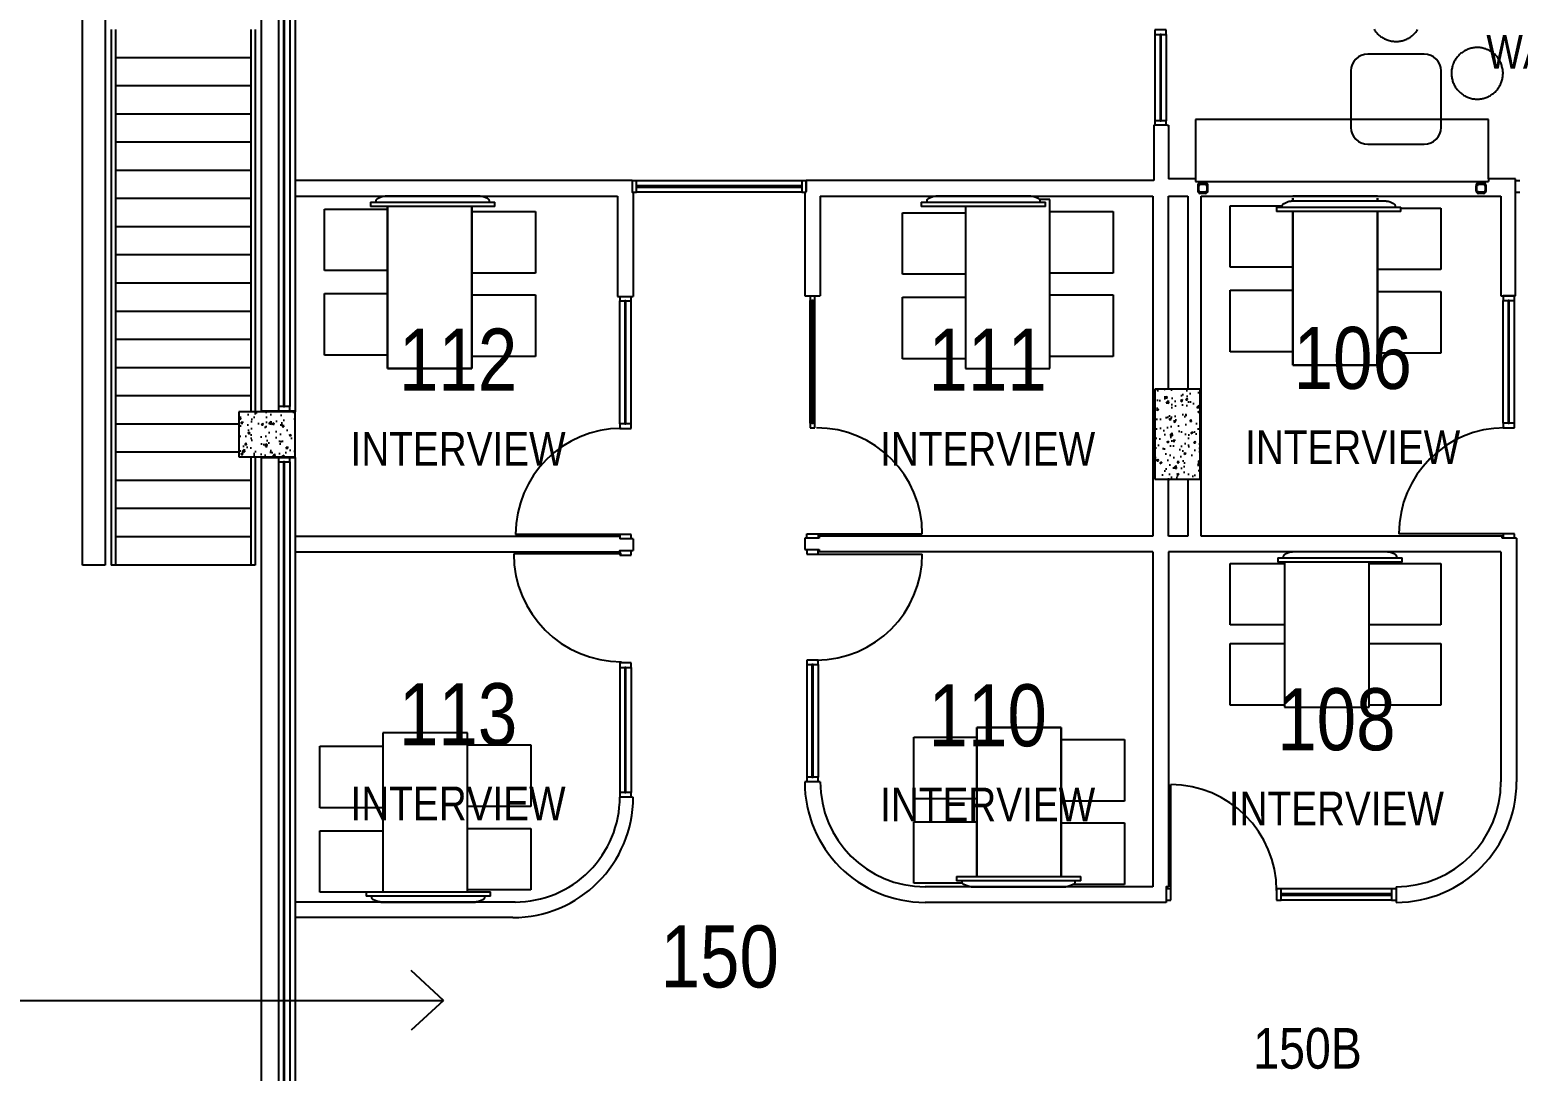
# Model space of a CAD drawing. Extents: x 76832 to 156531, y -2955 to 55954.
# Drawn here: x 98279 to 111490, y 14653 to 23890 of the extents above; entities that cross this region are included whole.
import ezdxf

# ---------------------------------------------------------------- set-up
doc = ezdxf.new("R2010")
doc.units = 0
doc.header["$MEASUREMENT"] = 0
for name, color, linetype in [('A-Column__Concrete', 7, 'CONTINUOUS'), ('A-DOOR', 160, 'CONTINUOUS'), ('A-Furniture', 252, 'CONTINUOUS'), ('A-Hatch__Concrete', 252, 'CONTINUOUS'), ('A-Joinery__Built-In', 2, 'CONTINUOUS'), ('A-STAIRS', 4, 'CONTINUOUS'), ('A-Text__Primary Room', 6, 'CONTINUOUS'), ('A-Text__Secondary Room', 2, 'CONTINUOUS'), ('A-Wall__Brick', 6, 'CONTINUOUS'), ('A-Window', 4, 'CONTINUOUS')]:
    doc.layers.add(name, color=color, linetype=linetype)
doc.styles.add('Arial Narrow', font='ARIALN.TTF', dxfattribs={"height": 750})
pattern_1 = [(50, (139339.66, 65471.27), (182.18467, -15.9391), [19.05, -209.55]), (355, (139339.66, 65471.27), (-35.2434, 191.05685), [15.24, -167.6406]), (100.45144, (139354.85, 65469.94), (146.94125, 175.11775), [16.19, -178.09024]), (46.1842, (139339.66, 65522.07), (271.079, -42.0423), [28.575, -314.325]), (96.63556, (139362.25, 65518.57), (237.4041, 247.4261), [24.285, -267.1356]), (351.18415, (139339.66, 65522.07), (237.4041, 247.4261), [22.86, -251.4597]), (21, (139365.06, 65509.37), (151.6144, -102.2652), [19.05, -209.55]), (326, (139365.06, 65509.37), (61.802, 184.18797), [15.24, -167.64]), (71.45144, (139377.7, 65500.85), (213.4164, 81.92277), [16.19, -178.08994]), (37.5, (139339.665, 65471.27), (3.0886, 84.55504), [0, -165.608, 0, -170.18, 0, -168.275]), (7.5, (139339.665, 65471.27), (66.81966, 100.18057), [0, -97.028, 0, -161.798, 0, -64.135]), (327.5, (139283.02, 65471.27), (135.590595, -5.728744), [0, -63.5, 0, -198.12, 0, -262.89]), (317.5, (139257.62, 65471.27), (148.12918, 25.4265), [0, -82.55, 0, -131.572, 0, -186.69])]

msp = doc.modelspace()

# ---------------------------------------------------------------- hatches: boundary and pattern name
at = {"layer": 'A-Hatch__Concrete'}
h = msp.add_hatch(dxfattribs=at)
h.set_pattern_fill('AR-CONC', color=256, style=0)
h.set_pattern_definition(pattern_1)
h.paths.add_polyline_path([(108666, 20604), (108666, 20703), (108266, 20703), (108266, 19903), (108666, 19903)])
h = msp.add_hatch(dxfattribs=at)
h.set_pattern_fill('AR-CONC', color=256, style=0)
h.set_pattern_definition(pattern_1)
h.paths.add_polyline_path([(100636, 20503), (100136, 20503), (100136, 20103), (100636, 20103)])

# ---------------------------------------------------------------- linework, layer by layer
at = {"layer": 'A-Column__Concrete'}
for p, q in [((108645, 22507), (108645, 22462)), ((108654, 22462), (108654, 22507)), ((108713, 22530), (108668, 22530)), ((108668, 22521), (108713, 22521)), ((108726, 22507), (108726, 22462)), ((108735, 22462), (108735, 22507)), ((111115, 22507), (111115, 22462)), ((111124, 22462), (111124, 22507)), ((111183, 22530), (111138, 22530)), ((111138, 22521), (111183, 22521)), ((111196, 22507), (111196, 22462)), ((111205, 22462), (111205, 22507)), ((108713, 22449), (108668, 22449)), ((108668, 22440), (108713, 22440)), ((111183, 22449), (111138, 22449)), ((111138, 22440), (111183, 22440)), ((108666, 20703), (108266, 20703)), ((108266, 20703), (108266, 19903)), ((108666, 19903), (108666, 20703)), ((100136, 20503), (100136, 20103)), ((100636, 20503), (100136, 20503)), ((100636, 20103), (100636, 20503)), ((100136, 20103), (100636, 20103)), ((108266, 19903), (108666, 19903))]:
    msp.add_line(p, q, dxfattribs=at)
for centre, radius, start, end in [((108668, 22507), 22.5, 90, 180), ((108668, 22462), 22.5, 180, 270), ((108668, 22507), 13.5, 90, 180), ((108668, 22462), 13.5, 180, 270), ((108713, 22507), 22.5, 0, 90), ((108713, 22507), 13.5, 0, 90), ((108713, 22462), 22.5, 270, 0), ((108713, 22462), 13.5, 270, 0), ((111138, 22507), 22.5, 90, 180), ((111138, 22462), 22.5, 180, 270), ((111138, 22507), 13.5, 90, 180), ((111138, 22462), 13.5, 180, 270), ((111183, 22507), 22.5, 0, 90), ((111183, 22507), 13.5, 0, 90), ((111183, 22462), 22.5, 270, 0), ((111183, 22462), 13.5, 270, 0)]:
    msp.add_arc(centre, radius, start, end, dxfattribs=at)
at = {"layer": 'A-DOOR'}
for p, q in [((103531, 19415), (102591, 19415)), ((105261, 19420), (106201, 19420)), ((111371, 19420), (110431, 19420)), ((103531, 19241), (102575, 19241)), ((105261, 19240), (106201, 19240)), ((108406, 16255), (108406, 17195))]:
    msp.add_line(p, q, dxfattribs=at)
at = {"layer": 'A-DOOR', "color": 252}
for centre, radius, start, end in [((103531, 19415), 940, 90, 180), ((105261, 19420), 940, 0, 90), ((111371, 19420), 940, 90, 180), ((103531, 19241), 956, 180, 270), ((105261, 19240), 940, 270, 0), ((108406, 16255), 940, 0, 90)]:
    msp.add_arc(centre, radius, start, end, dxfattribs=at)
at = {"layer": 'A-Furniture'}
for p, q in [((110655, 23675), (110155, 23675)), ((110005, 23525), (110005, 23025)), ((110805, 23025), (110805, 23525)), ((110155, 22875), (110655, 22875)), ((101304, 22362), (102407, 22362)), ((101304, 22362), (101304, 22324)), ((101354, 22362), (101354, 22372)), ((101370, 22396), (101399, 22408)), ((102276, 22416), (101434, 22416)), ((102311, 22408), (102341, 22396)), ((102356, 22372), (102356, 22362)), ((102407, 22324), (102407, 22362)), ((106192, 22362), (107295, 22362)), ((106192, 22362), (106192, 22324)), ((106243, 22362), (106243, 22372)), ((106258, 22396), (106287, 22408)), ((107164, 22416), (106322, 22416)), ((107200, 22408), (107229, 22396)), ((107333, 22386), (107239, 22386)), ((107333, 22386), (107239, 22386)), ((107244, 22372), (107244, 22362)), ((107295, 22324), (107295, 22362)), ((107333, 20886), (107333, 22386)), ((107333, 20886), (107333, 22386)), ((108932, 22330), (108935, 22330)), ((108932, 21784), (108932, 22330)), ((108935, 22330), (108984, 22330)), ((108984, 22330), (109083, 22330)), ((109083, 22330), (109136, 22330)), ((109136, 22330), (109397, 22330)), ((109396, 22317), (109396, 22327)), ((109412, 22351), (109441, 22363)), ((110318, 22371), (109476, 22371)), ((109491, 22416), (110241, 22416)), ((109491, 22407), (109491, 22416)), ((110241, 22416), (109491, 22416)), ((109491, 22416), (109491, 22407)), ((109491, 22371), (109491, 22397)), ((109491, 22397), (109491, 22371)), ((110241, 22416), (110241, 22407)), ((110241, 22407), (110241, 22416)), ((110241, 22397), (110241, 22371)), ((110241, 22371), (110241, 22397)), ((110353, 22363), (110383, 22351)), ((110398, 22327), (110398, 22317)), ((100895, 22300), (100898, 22300)), ((100895, 21754), (100895, 22300)), ((100898, 22300), (100948, 22300)), ((100948, 22300), (101047, 22300)), ((101047, 22300), (101100, 22300)), ((101100, 22300), (101452, 22300)), ((102407, 22324), (101304, 22324)), ((101452, 22300), (101454, 22300)), ((101454, 20886), (101454, 22324)), ((101454, 22324), (101454, 20886)), ((102204, 22324), (102204, 20886)), ((102204, 20886), (102204, 22324)), ((102204, 22279), (102210, 22279)), ((102210, 22279), (102562, 22279)), ((102562, 22279), (102616, 22279)), ((102616, 22279), (102714, 22279)), ((102714, 22279), (102764, 22279)), ((102764, 22279), (102767, 22279)), ((102767, 22279), (102767, 21733)), ((106024, 22268), (106027, 22268)), ((106024, 21722), (106024, 22268)), ((106027, 22268), (106076, 22268)), ((106076, 22268), (106175, 22268)), ((106175, 22268), (106228, 22268)), ((107295, 22324), (106192, 22324)), ((106228, 22268), (106580, 22268)), ((106580, 22268), (106583, 22268)), ((106583, 22324), (106583, 20886)), ((106583, 22324), (106583, 20886)), ((107333, 22279), (107338, 22279)), ((107338, 22279), (107690, 22279)), ((107690, 22279), (107744, 22279)), ((107744, 22279), (107842, 22279)), ((107842, 22279), (107892, 22279)), ((107892, 22279), (107895, 22279)), ((107895, 22279), (107895, 21733)), ((109346, 22317), (110449, 22317)), ((109346, 22317), (109346, 22279)), ((110449, 22279), (109346, 22279)), ((109491, 20916), (109491, 22279)), ((109491, 22279), (109491, 20916)), ((110241, 22279), (110241, 20916)), ((110241, 20916), (110241, 22279)), ((110449, 22279), (110449, 22317)), ((110449, 22309), (110598, 22309)), ((110598, 22309), (110652, 22309)), ((110652, 22309), (110750, 22309)), ((110750, 22309), (110800, 22309)), ((110800, 22309), (110803, 22309)), ((110803, 22309), (110803, 21763)), ((100898, 21754), (100895, 21754)), ((100948, 21754), (100898, 21754)), ((101047, 21754), (100948, 21754)), ((101100, 21754), (101047, 21754)), ((101452, 21754), (101100, 21754)), ((101454, 21754), (101452, 21754)), ((102210, 21733), (102204, 21733)), ((102562, 21733), (102210, 21733)), ((102616, 21733), (102562, 21733)), ((102714, 21733), (102616, 21733)), ((102764, 21733), (102714, 21733)), ((102767, 21733), (102764, 21733)), ((106027, 21722), (106024, 21722)), ((106076, 21722), (106027, 21722)), ((106175, 21722), (106076, 21722)), ((106228, 21722), (106175, 21722)), ((106580, 21722), (106228, 21722)), ((106583, 21722), (106580, 21722)), ((107338, 21733), (107333, 21733)), ((107690, 21733), (107338, 21733)), ((107744, 21733), (107690, 21733)), ((107842, 21733), (107744, 21733)), ((107892, 21733), (107842, 21733)), ((107895, 21733), (107892, 21733)), ((108935, 21784), (108932, 21784)), ((108984, 21784), (108935, 21784)), ((109083, 21784), (108984, 21784)), ((109136, 21784), (109083, 21784)), ((109489, 21784), (109136, 21784)), ((109491, 21784), (109489, 21784)), ((110246, 21763), (110241, 21763)), ((110598, 21763), (110246, 21763)), ((110652, 21763), (110598, 21763)), ((110750, 21763), (110652, 21763)), ((110800, 21763), (110750, 21763)), ((110803, 21763), (110800, 21763)), ((100895, 21550), (100898, 21550)), ((100895, 21004), (100895, 21550)), ((100898, 21550), (100948, 21550)), ((100948, 21550), (101047, 21550)), ((101047, 21550), (101100, 21550)), ((101100, 21550), (101452, 21550)), ((101452, 21550), (101454, 21550)), ((102204, 21539), (102210, 21539)), ((102210, 21539), (102562, 21539)), ((102562, 21539), (102616, 21539)), ((102616, 21539), (102714, 21539)), ((102714, 21539), (102764, 21539)), ((102764, 21539), (102767, 21539)), ((102767, 21539), (102767, 20993)), ((107333, 21539), (107338, 21539)), ((107338, 21539), (107690, 21539)), ((107690, 21539), (107744, 21539)), ((107744, 21539), (107842, 21539)), ((107842, 21539), (107892, 21539)), ((107892, 21539), (107895, 21539)), ((107895, 21539), (107895, 20993)), ((108932, 21580), (108935, 21580)), ((108932, 21034), (108932, 21580)), ((108935, 21580), (108984, 21580)), ((108984, 21580), (109083, 21580)), ((109083, 21580), (109136, 21580)), ((109136, 21580), (109489, 21580)), ((109489, 21580), (109491, 21580)), ((110241, 21569), (110246, 21569)), ((110246, 21569), (110598, 21569)), ((110598, 21569), (110652, 21569)), ((110652, 21569), (110750, 21569)), ((110750, 21569), (110800, 21569)), ((110800, 21569), (110803, 21569)), ((110803, 21569), (110803, 21023)), ((106024, 21518), (106027, 21518)), ((106024, 20972), (106024, 21518)), ((106027, 21518), (106076, 21518)), ((106076, 21518), (106175, 21518)), ((106175, 21518), (106228, 21518)), ((106228, 21518), (106580, 21518)), ((106580, 21518), (106583, 21518)), ((108935, 21034), (108932, 21034)), ((108984, 21034), (108935, 21034)), ((109083, 21034), (108984, 21034)), ((109136, 21034), (109083, 21034)), ((109489, 21034), (109136, 21034)), ((109491, 21034), (109489, 21034)), ((110246, 21023), (110241, 21023)), ((110598, 21023), (110246, 21023)), ((110652, 21023), (110598, 21023)), ((110750, 21023), (110652, 21023)), ((110800, 21023), (110750, 21023)), ((110803, 21023), (110800, 21023)), ((100898, 21004), (100895, 21004)), ((100948, 21004), (100898, 21004)), ((101047, 21004), (100948, 21004)), ((101100, 21004), (101047, 21004)), ((101452, 21004), (101100, 21004)), ((101454, 21004), (101452, 21004)), ((102204, 20886), (101454, 20886)), ((101454, 20886), (102204, 20886)), ((102210, 20993), (102204, 20993)), ((102562, 20993), (102210, 20993)), ((102616, 20993), (102562, 20993)), ((102714, 20993), (102616, 20993)), ((102764, 20993), (102714, 20993)), ((102767, 20993), (102764, 20993)), ((106027, 20972), (106024, 20972)), ((106076, 20972), (106027, 20972)), ((106175, 20972), (106076, 20972)), ((106228, 20972), (106175, 20972)), ((106580, 20972), (106228, 20972)), ((106583, 20972), (106580, 20972)), ((106583, 20886), (107333, 20886)), ((106583, 20886), (107333, 20886)), ((107338, 20993), (107333, 20993)), ((107690, 20993), (107338, 20993)), ((107744, 20993), (107690, 20993)), ((107842, 20993), (107744, 20993)), ((107892, 20993), (107842, 20993)), ((107895, 20993), (107892, 20993)), ((110241, 20916), (109491, 20916)), ((109491, 20916), (110241, 20916)), ((108932, 19157), (108935, 19157)), ((108932, 18611), (108932, 19157)), ((108935, 19157), (108984, 19157)), ((108984, 19157), (109083, 19157)), ((109083, 19157), (109136, 19157)), ((109136, 19157), (109417, 19157)), ((109357, 19207), (110460, 19207)), ((109357, 19207), (109357, 19169)), ((110460, 19169), (109357, 19169)), ((109407, 19207), (109407, 19217)), ((109417, 19169), (109417, 17882)), ((109417, 19169), (109417, 17882)), ((109423, 19241), (109452, 19253)), ((110329, 19261), (109487, 19261)), ((110167, 17882), (110167, 19169)), ((110167, 17882), (110167, 19169)), ((110170, 19157), (110246, 19157)), ((110246, 19157), (110598, 19157)), ((110364, 19253), (110394, 19241)), ((110409, 19217), (110409, 19207)), ((110460, 19169), (110460, 19207)), ((110598, 19157), (110652, 19157)), ((110652, 19157), (110750, 19157)), ((110750, 19157), (110800, 19157)), ((110800, 19157), (110803, 19157)), ((110803, 19157), (110803, 18611)), ((108935, 18611), (108932, 18611)), ((108984, 18611), (108935, 18611)), ((109083, 18611), (108984, 18611)), ((109136, 18611), (109083, 18611)), ((109417, 18611), (109136, 18611)), ((110598, 18611), (110167, 18611)), ((110652, 18611), (110598, 18611)), ((110750, 18611), (110652, 18611)), ((110800, 18611), (110750, 18611)), ((110803, 18611), (110800, 18611)), ((108932, 18447), (108935, 18447)), ((108932, 17901), (108932, 18447)), ((108935, 18447), (108984, 18447)), ((108984, 18447), (109083, 18447)), ((109083, 18447), (109136, 18447)), ((109136, 18447), (109417, 18447)), ((110167, 18447), (110598, 18447)), ((110598, 18447), (110652, 18447)), ((110652, 18447), (110750, 18447)), ((110750, 18447), (110800, 18447)), ((110800, 18447), (110803, 18447)), ((110803, 18447), (110803, 17901)), ((109417, 17901), (108932, 17901)), ((109417, 17882), (110167, 17882)), ((109417, 17882), (110167, 17882)), ((110598, 17901), (110167, 17901)), ((110652, 17901), (110598, 17901)), ((110750, 17901), (110652, 17901)), ((110800, 17901), (110750, 17901)), ((110803, 17901), (110800, 17901)), ((101414, 17654), (101414, 16245)), ((102164, 17654), (101414, 17654)), ((102164, 17654), (101414, 17654)), ((101414, 17654), (101414, 16245)), ((102164, 16245), (102164, 17654)), ((102164, 16245), (102164, 17654)), ((106125, 17616), (106128, 17616)), ((106125, 17070), (106125, 17616)), ((106128, 17616), (106178, 17616)), ((106178, 17616), (106276, 17616)), ((106276, 17616), (106330, 17616)), ((106330, 17616), (106682, 17616)), ((106682, 17616), (106684, 17616)), ((106684, 17702), (107434, 17702)), ((106684, 16380), (106684, 17702)), ((107434, 17702), (106684, 17702)), ((106684, 17702), (106684, 16380)), ((107434, 17702), (107434, 16380)), ((107434, 16380), (107434, 17702)), ((107434, 17595), (107440, 17595)), ((107440, 17595), (107792, 17595)), ((107792, 17595), (107845, 17595)), ((107845, 17595), (107944, 17595)), ((107944, 17595), (107994, 17595)), ((107994, 17595), (107997, 17595)), ((107997, 17595), (107997, 17049)), ((100855, 17536), (100858, 17536)), ((100855, 16990), (100855, 17536)), ((100858, 17536), (100908, 17536)), ((100908, 17536), (101007, 17536)), ((101007, 17536), (101060, 17536)), ((101060, 17536), (101412, 17536)), ((101412, 17536), (101414, 17536)), ((102164, 17547), (102170, 17547)), ((102170, 17547), (102522, 17547)), ((102522, 17547), (102576, 17547)), ((102576, 17547), (102674, 17547)), ((102674, 17547), (102724, 17547)), ((102724, 17547), (102727, 17547)), ((102727, 17547), (102727, 17001)), ((106128, 17070), (106125, 17070)), ((106178, 17070), (106128, 17070)), ((106276, 17070), (106178, 17070)), ((106330, 17070), (106276, 17070)), ((106682, 17070), (106330, 17070)), ((106684, 17070), (106682, 17070)), ((107440, 17049), (107434, 17049)), ((107792, 17049), (107440, 17049)), ((107845, 17049), (107792, 17049)), ((107944, 17049), (107845, 17049)), ((107994, 17049), (107944, 17049)), ((107997, 17049), (107994, 17049)), ((100858, 16990), (100855, 16990)), ((100908, 16990), (100858, 16990)), ((101007, 16990), (100908, 16990)), ((101060, 16990), (101007, 16990)), ((101412, 16990), (101060, 16990)), ((101414, 16990), (101412, 16990)), ((102170, 17001), (102164, 17001)), ((102522, 17001), (102170, 17001)), ((102576, 17001), (102522, 17001)), ((102674, 17001), (102576, 17001)), ((102724, 17001), (102674, 17001)), ((102727, 17001), (102724, 17001)), ((100855, 16786), (100858, 16786)), ((100855, 16240), (100855, 16786)), ((100858, 16786), (100908, 16786)), ((100908, 16786), (101007, 16786)), ((101007, 16786), (101060, 16786)), ((101060, 16786), (101412, 16786)), ((101412, 16786), (101414, 16786)), ((102164, 16807), (102170, 16807)), ((102170, 16807), (102522, 16807)), ((102522, 16807), (102576, 16807)), ((102576, 16807), (102674, 16807)), ((102674, 16807), (102724, 16807)), ((102724, 16807), (102727, 16807)), ((102727, 16807), (102727, 16261)), ((106125, 16866), (106128, 16866)), ((106125, 16320), (106125, 16866)), ((106128, 16866), (106178, 16866)), ((106178, 16866), (106276, 16866)), ((106276, 16866), (106330, 16866)), ((106330, 16866), (106682, 16866)), ((106682, 16866), (106684, 16866)), ((107434, 16855), (107440, 16855)), ((107440, 16855), (107792, 16855)), ((107792, 16855), (107845, 16855)), ((107845, 16855), (107944, 16855)), ((107944, 16855), (107994, 16855)), ((107994, 16855), (107997, 16855)), ((107997, 16855), (107997, 16309)), ((102170, 16261), (102164, 16261)), ((102522, 16261), (102170, 16261)), ((102576, 16261), (102522, 16261)), ((102674, 16261), (102576, 16261)), ((102724, 16261), (102674, 16261)), ((102727, 16261), (102724, 16261)), ((106128, 16320), (106125, 16320)), ((106178, 16320), (106128, 16320)), ((106276, 16320), (106178, 16320)), ((106330, 16320), (106276, 16320)), ((106557, 16320), (106330, 16320)), ((106504, 16380), (107607, 16380)), ((106504, 16380), (106504, 16342)), ((107607, 16342), (106504, 16342)), ((106554, 16332), (106554, 16342)), ((106599, 16296), (106570, 16309)), ((106634, 16289), (107476, 16289)), ((107541, 16309), (107511, 16296)), ((107792, 16309), (107542, 16309)), ((107556, 16342), (107556, 16332)), ((107607, 16342), (107607, 16380)), ((107845, 16309), (107792, 16309)), ((107944, 16309), (107845, 16309)), ((107994, 16309), (107944, 16309)), ((107997, 16309), (107994, 16309)), ((100858, 16240), (100855, 16240)), ((100908, 16240), (100858, 16240)), ((101007, 16240), (100908, 16240)), ((101060, 16240), (101007, 16240)), ((101264, 16240), (101060, 16240)), ((101264, 16245), (102367, 16245)), ((101264, 16245), (101264, 16207)), ((102367, 16207), (101264, 16207)), ((101314, 16197), (101314, 16207)), ((101359, 16161), (101330, 16174)), ((101394, 16154), (102236, 16154)), ((102301, 16174), (102271, 16161)), ((102316, 16207), (102316, 16197)), ((102367, 16207), (102367, 16245))]:
    msp.add_line(p, q, dxfattribs=at)
at = {"layer": 'A-Furniture', "flags": 128}
for points in [[(110210, 23896), (110215, 23888), (110220, 23881), (110226, 23873), (110231, 23866), (110237, 23859), (110244, 23853), (110250, 23847), (110257, 23841), (110264, 23835), (110272, 23829), (110279, 23824), (110287, 23819), (110295, 23815), (110303, 23810), (110311, 23807), (110320, 23803), (110328, 23800), (110337, 23797), (110346, 23794), (110355, 23792), (110364, 23790), (110373, 23789), (110382, 23788), (110391, 23787), (110400, 23787), (110405, 23787)], [(110405, 23787), (110414, 23787), (110423, 23787), (110432, 23788), (110441, 23789), (110450, 23791), (110459, 23793), (110468, 23795), (110477, 23798), (110485, 23801), (110494, 23805), (110502, 23808), (110510, 23812), (110518, 23817), (110526, 23821), (110534, 23826), (110541, 23832), (110549, 23837), (110556, 23843), (110562, 23849), (110569, 23856), (110575, 23863), (110581, 23869), (110587, 23877), (110592, 23884), (110597, 23892)], [(111126, 23733), (111117, 23733), (111108, 23732), (111099, 23731), (111090, 23730), (111081, 23728), (111072, 23726), (111063, 23724), (111054, 23721), (111046, 23718), (111037, 23715), (111029, 23711), (111021, 23707), (111013, 23703), (111005, 23698), (110997, 23693), (110990, 23687), (110982, 23682), (110975, 23676), (110969, 23670), (110962, 23663), (110956, 23657), (110950, 23650), (110944, 23643), (110939, 23635), (110934, 23628), (110929, 23620), (110924, 23612), (110920, 23604), (110917, 23595), (110913, 23587), (110910, 23578), (110907, 23570), (110905, 23561), (110903, 23552), (110901, 23543), (110899, 23534), (110898, 23525), (110898, 23516), (110898, 23507), (110898, 23497), (110898, 23488), (110899, 23479), (110900, 23470), (110902, 23461), (110903, 23452), (110906, 23443), (110908, 23435), (110911, 23426), (110915, 23417), (110918, 23409), (110922, 23401), (110927, 23393), (110931, 23385), (110936, 23377), (110941, 23370), (110947, 23362), (110953, 23355), (110959, 23348), (110965, 23342), (110972, 23336), (110979, 23330), (110986, 23324), (110993, 23318), (111001, 23313), (111008, 23308), (111016, 23304), (111024, 23299), (111033, 23296), (111041, 23292), (111050, 23289), (111058, 23286), (111067, 23283), (111076, 23281), (111085, 23279), (111094, 23278), (111103, 23277), (111112, 23276), (111121, 23276), (111126, 23276)], [(111126, 23276), (111135, 23276), (111144, 23276), (111153, 23277), (111163, 23278), (111172, 23280), (111180, 23282), (111189, 23284), (111198, 23287), (111207, 23290), (111215, 23294), (111223, 23297), (111232, 23301), (111240, 23306), (111248, 23310), (111255, 23315), (111263, 23321), (111270, 23326), (111277, 23332), (111284, 23338), (111290, 23345), (111296, 23352), (111302, 23358), (111308, 23366), (111313, 23373), (111318, 23381), (111323, 23388), (111328, 23396), (111332, 23405), (111336, 23413), (111339, 23421), (111342, 23430), (111345, 23439), (111348, 23447), (111350, 23456), (111351, 23465), (111353, 23474), (111354, 23483), (111354, 23493), (111355, 23502), (111355, 23511), (111354, 23520), (111353, 23529), (111352, 23538), (111351, 23547), (111349, 23556), (111346, 23565), (111344, 23574), (111341, 23582), (111338, 23591), (111334, 23599), (111330, 23608), (111326, 23616), (111321, 23623), (111316, 23631), (111311, 23639), (111305, 23646), (111300, 23653), (111294, 23660), (111287, 23666), (111281, 23673), (111274, 23679), (111267, 23685), (111259, 23690), (111252, 23695), (111244, 23700), (111236, 23705), (111228, 23709), (111220, 23713), (111211, 23716), (111203, 23720), (111194, 23722), (111185, 23725), (111176, 23727), (111167, 23729), (111158, 23730), (111149, 23732), (111140, 23732), (111131, 23733), (111126, 23733)]]:
    msp.add_lwpolyline(points, dxfattribs=at)
at = {"layer": 'A-Furniture'}
for centre, start, end in [((110155, 23525), 90, 180), ((110655, 23525), 0, 90), ((110155, 23025), 180, 270), ((110655, 23025), 270, 0)]:
    msp.add_arc(centre, 150, start, end, dxfattribs=at)
for points, knots in [([(101354, 22372), (101354, 22374), (101355, 22378), (101357, 22383), (101359, 22387), (101360, 22388), (101361, 22389), (101362, 22391), (101364, 22392), (101366, 22394), (101368, 22395), (101370, 22396)], [0, 0, 0, 0, 0.2, 0.4, 0.55, 0.5875, 0.625, 0.7, 0.775, 0.85, 1, 1, 1, 1]), ([(102341, 22396), (102342, 22395), (102346, 22393), (102349, 22389), (102352, 22386), (102354, 22383), (102355, 22378), (102356, 22374), (102356, 22372)], [-1, -1, -1, -1, -0.8, -0.6, -0.5, -0.4, -0.2, 0, 0, 0, 0]), ([(106243, 22372), (106243, 22374), (106243, 22378), (106245, 22383), (106247, 22387), (106248, 22388), (106249, 22389), (106251, 22391), (106252, 22392), (106255, 22394), (106257, 22395), (106258, 22396)], [0, 0, 0, 0, 0.2, 0.4, 0.55, 0.5875, 0.625, 0.7, 0.775, 0.85, 1, 1, 1, 1]), ([(107229, 22396), (107231, 22395), (107234, 22393), (107238, 22389), (107240, 22386), (107242, 22383), (107244, 22378), (107244, 22374), (107244, 22372)], [-1, -1, -1, -1, -0.8, -0.6, -0.5, -0.4, -0.2, 0, 0, 0, 0]), ([(109396, 22327), (109396, 22329), (109397, 22333), (109399, 22339), (109401, 22342), (109402, 22344), (109403, 22345), (109404, 22346), (109406, 22347), (109408, 22349), (109410, 22350), (109412, 22351)], [0, 0, 0, 0, 0.2, 0.4, 0.55, 0.5875, 0.625, 0.7, 0.775, 0.85, 1, 1, 1, 1]), ([(110383, 22351), (110384, 22350), (110388, 22348), (110391, 22345), (110394, 22341), (110396, 22338), (110397, 22333), (110398, 22329), (110398, 22327)], [-1, -1, -1, -1, -0.8, -0.6, -0.5, -0.4, -0.2, 0, 0, 0, 0]), ([(109407, 19217), (109407, 19219), (109408, 19223), (109410, 19228), (109412, 19232), (109413, 19233), (109414, 19234), (109415, 19236), (109417, 19237), (109419, 19239), (109421, 19240), (109423, 19241)], [0, 0, 0, 0, 0.2, 0.4, 0.55, 0.5875, 0.625, 0.7, 0.775, 0.85, 1, 1, 1, 1]), ([(110394, 19241), (110395, 19240), (110399, 19238), (110402, 19234), (110405, 19231), (110407, 19228), (110408, 19223), (110409, 19219), (110409, 19217)], [-1, -1, -1, -1, -0.8, -0.6, -0.5, -0.4, -0.2, 0, 0, 0, 0]), ([(106570, 16309), (106568, 16309), (106564, 16311), (106561, 16315), (106559, 16318), (106557, 16321), (106555, 16326), (106554, 16330), (106554, 16332)], [-1, -1, -1, -1, -0.8, -0.6, -0.5, -0.4, -0.2, 0, 0, 0, 0]), ([(107556, 16332), (107556, 16330), (107555, 16326), (107553, 16321), (107551, 16318), (107550, 16316), (107549, 16315), (107548, 16314), (107546, 16312), (107544, 16310), (107542, 16309), (107541, 16309)], [0, 0, 0, 0, 0.2, 0.4, 0.55, 0.5875, 0.625, 0.7, 0.775, 0.85, 1, 1, 1, 1]), ([(101330, 16174), (101328, 16174), (101324, 16176), (101321, 16180), (101319, 16183), (101317, 16186), (101315, 16191), (101314, 16195), (101314, 16197)], [-1, -1, -1, -1, -0.8, -0.6, -0.5, -0.4, -0.2, 0, 0, 0, 0]), ([(102316, 16197), (102316, 16195), (102315, 16191), (102313, 16186), (102311, 16183), (102310, 16181), (102309, 16180), (102308, 16179), (102306, 16177), (102304, 16175), (102302, 16174), (102301, 16174)], [0, 0, 0, 0, 0.2, 0.4, 0.55, 0.5875, 0.625, 0.7, 0.775, 0.85, 1, 1, 1, 1])]:
    msp.add_open_spline(points, degree=3, knots=knots, dxfattribs=at)
for points in [[(101399, 22408), (101404, 22411), (101416, 22414), (101428, 22416), (101434, 22416)], [(102276, 22416), (102282, 22416), (102294, 22414), (102306, 22411), (102311, 22408)], [(106287, 22408), (106293, 22411), (106304, 22414), (106316, 22416), (106322, 22416)], [(107164, 22416), (107170, 22416), (107182, 22414), (107194, 22411), (107200, 22408)], [(109441, 22363), (109446, 22366), (109458, 22370), (109470, 22371), (109476, 22371)], [(110318, 22371), (110324, 22371), (110336, 22370), (110348, 22366), (110353, 22363)], [(109452, 19253), (109457, 19256), (109469, 19259), (109481, 19261), (109487, 19261)], [(110329, 19261), (110335, 19261), (110347, 19259), (110359, 19256), (110364, 19253)], [(106634, 16289), (106628, 16289), (106616, 16290), (106604, 16294), (106599, 16296)], [(107511, 16296), (107506, 16294), (107494, 16290), (107482, 16289), (107476, 16289)], [(101394, 16154), (101388, 16154), (101376, 16155), (101364, 16159), (101359, 16161)], [(102271, 16161), (102266, 16159), (102254, 16155), (102242, 16154), (102236, 16154)]]:
    msp.add_open_spline(points, degree=3, dxfattribs=at)
at = {"layer": 'A-Joinery__Built-In'}
for p, q in [((108825, 23095), (108625, 23095)), ((108625, 23095), (108625, 22569)), ((111025, 23095), (108825, 23095)), ((111225, 23095), (111025, 23095)), ((111225, 22569), (111225, 23095))]:
    msp.add_line(p, q, dxfattribs=at)
at = {"layer": 'A-STAIRS'}
for p, q in [((99001, 23893), (99001, 19143)), ((99041, 23893), (99041, 19393)), ((100241, 23893), (100241, 20503)), ((100281, 23893), (100281, 20503)), ((100241, 23643), (99041, 23643)), ((100241, 23643), (99041, 23643)), ((100241, 23393), (99041, 23393)), ((100241, 23393), (99041, 23393)), ((100241, 23143), (99041, 23143)), ((100241, 23143), (99041, 23143)), ((100241, 22893), (99041, 22893)), ((100241, 22893), (99041, 22893)), ((100241, 22643), (99041, 22643)), ((100241, 22643), (99041, 22643)), ((100241, 22393), (99041, 22393)), ((100241, 22393), (99041, 22393)), ((100241, 22143), (99041, 22143)), ((100241, 22143), (99041, 22143)), ((100241, 21893), (99041, 21893)), ((100241, 21893), (99041, 21893)), ((100241, 21643), (99041, 21643)), ((100241, 21643), (99041, 21643)), ((100241, 21393), (99041, 21393)), ((100241, 21393), (99041, 21393)), ((100241, 21143), (99041, 21143)), ((100241, 21143), (99041, 21143)), ((100241, 20893), (99041, 20893)), ((100241, 20893), (99041, 20893)), ((100241, 20643), (99041, 20643)), ((100241, 20643), (99041, 20643)), ((99893, 20393), (99041, 20393)), ((99893, 20393), (99041, 20393)), ((100136, 20393), (99893, 20393)), ((100136, 20393), (99893, 20393)), ((100136, 20143), (99041, 20143)), ((100136, 20143), (99041, 20143)), ((100241, 20103), (100241, 19393)), ((100281, 20103), (100281, 19393)), ((100241, 19893), (99041, 19893)), ((100241, 19893), (99041, 19893)), ((100241, 19643), (99041, 19643)), ((100241, 19643), (99041, 19643)), ((100241, 19393), (99041, 19393)), ((100241, 19393), (99041, 19393)), ((99041, 19393), (99041, 19143)), ((100241, 19393), (100241, 19143)), ((100281, 19393), (100281, 19143)), ((100241, 19143), (99001, 19143)), ((100281, 19143), (100241, 19143))]:
    msp.add_line(p, q, dxfattribs=at)
at = {"layer": 'A-Text__Secondary Room'}
msp.add_line((96671, 15281), (101950, 15281), dxfattribs=at)
at = {"layer": 'A-Text__Secondary Room', "flags": 128}
for points in [[(101950, 15281), (101665, 15546)], [(101950, 15281), (101665, 15016)]]:
    msp.add_lwpolyline(points, dxfattribs=at)
at = {"layer": 'A-Wall__Brick'}
for p, q in [((98747, 19143), (98747, 26583)), ((98947, 26383), (98947, 19143)), ((108375, 23043), (108257, 23043)), ((108257, 23043), (108257, 22555)), ((108375, 23043), (108385, 23043)), ((108385, 23043), (108385, 22569)), ((103625, 22555), (100636, 22555)), ((100636, 22555), (100636, 22416)), ((103625, 22550), (103625, 22555)), ((105171, 22555), (105171, 22550)), ((108257, 22555), (105171, 22555)), ((105171, 22545), (105171, 22455)), ((108625, 22569), (108385, 22569)), ((108625, 22569), (108625, 22545)), ((108625, 22545), (111225, 22545)), ((111465, 22569), (111225, 22569)), ((111225, 22569), (111225, 22545)), ((111465, 21530), (111465, 22569)), ((100636, 22416), (103497, 22416)), ((103497, 22416), (103497, 21525)), ((103635, 22450), (103635, 21525)), ((105157, 22450), (105157, 21530)), ((105157, 22450), (105171, 22450)), ((105295, 22416), (108247, 22416)), ((105295, 22416), (105295, 21530)), ((108247, 22416), (108247, 19399)), ((108385, 22416), (108558, 22416)), ((108385, 20703), (108385, 22416)), ((108558, 22416), (108558, 20703)), ((108676, 19399), (108676, 22416)), ((108676, 22416), (111337, 22416)), ((111337, 22416), (111337, 21530)), ((103497, 21525), (103507, 21525)), ((103507, 21525), (103625, 21525)), ((103625, 21525), (103635, 21525)), ((105157, 21530), (105167, 21530)), ((105167, 21530), (105285, 21530)), ((105285, 21530), (105295, 21530)), ((111337, 21530), (111347, 21530)), ((111347, 21530), (111465, 21530)), ((108385, 19903), (108385, 19893)), ((108385, 19399), (108385, 19893)), ((108558, 19903), (108558, 19399)), ((100636, 19399), (103516, 19399)), ((100636, 19389), (100636, 19261)), ((103625, 19375), (103516, 19375)), ((103635, 19375), (103625, 19375)), ((103635, 19375), (103635, 19271)), ((105167, 19380), (105157, 19380)), ((105157, 19380), (105157, 19280)), ((105285, 19380), (105167, 19380)), ((105285, 19389), (105285, 19399)), ((108247, 19399), (105285, 19399)), ((105285, 19389), (105285, 19380)), ((108558, 19399), (108385, 19399)), ((111347, 19399), (108676, 19399)), ((111347, 19399), (111347, 19389)), ((111347, 19380), (111347, 19389)), ((111465, 19380), (111347, 19380)), ((111475, 19380), (111465, 19380)), ((111475, 19380), (111475, 17220)), ((100636, 19261), (103516, 19261)), ((105157, 19280), (105167, 19280)), ((105167, 19280), (105285, 19280)), ((105285, 19280), (105285, 19271)), ((105285, 19261), (105285, 19271)), ((108247, 19261), (105285, 19261)), ((108247, 19261), (108247, 16289)), ((108385, 19261), (108385, 16289)), ((111337, 19261), (108385, 19261)), ((111337, 19261), (111337, 17220)), ((98947, 19143), (98747, 19143)), ((105167, 17220), (105157, 17220)), ((105295, 17220), (105167, 17220)), ((103625, 17085), (103516, 17085)), ((103625, 17085), (103635, 17085)), ((108247, 16289), (106226, 16289)), ((110406, 16289), (110406, 16279)), ((110406, 16279), (110406, 16161)), ((100636, 16154), (100636, 16026)), ((102586, 16154), (100636, 16154)), ((108366, 16151), (106226, 16151)), ((110406, 16161), (110406, 16151)), ((102566, 16016), (100636, 16016))]:
    msp.add_line(p, q, dxfattribs=at)
at = {"layer": 'A-Wall__Brick', "flags": 128}
for points in [[(103625, 22545), (103625, 22450), (103635, 22450)], [(103516, 19399), (103516, 19375)], [(103516, 19261), (103516, 19271), (103635, 19271)], [(108385, 16289), (108366, 16289), (108366, 16151)]]:
    msp.add_lwpolyline(points, dxfattribs=at)
at = {"layer": 'A-Wall__Brick'}
for centre, radius, start, end in [((106226, 17220), 1069, 180, 270), ((106226, 17220), 931, 180, 270), ((110406, 17220), 1069, 270, 0), ((110406, 17220), 931, 270, 0), ((102566, 17085), 1069, 270, 0), ((102566, 17085), 1069, 270, 0), ((102587, 17083), 929, 269.9565, 0.1051)]:
    msp.add_arc(centre, radius, start, end, dxfattribs=at)
at = {"layer": 'A-Window'}
for p, q in [((100336, 20508), (100336, 26181)), ((100636, 26181), (100636, 22555)), ((100486, 26141), (100486, 22247)), ((100531, 26141), (100531, 22247)), ((100541, 22247), (100541, 26141)), ((100586, 26141), (100586, 22455)), ((108266, 23850), (108266, 23083)), ((108321, 23850), (108311, 23850)), ((108311, 23850), (108311, 23083)), ((108321, 23083), (108321, 23850)), ((108366, 23850), (108366, 23083)), ((108366, 23083), (108266, 23083)), ((108266, 23083), (108266, 23043)), ((108311, 23083), (108321, 23083)), ((108366, 23043), (108366, 23083)), ((103665, 22550), (103625, 22550)), ((105131, 22550), (103665, 22550)), ((103665, 22450), (103665, 22550)), ((105131, 22505), (103665, 22505)), ((103665, 22505), (103665, 22495)), ((103665, 22495), (105131, 22495)), ((105131, 22495), (105131, 22505)), ((100541, 22247), (100541, 22455)), ((100586, 22455), (100586, 22247)), ((100636, 22416), (100636, 20503)), ((103625, 22450), (103665, 22450)), ((105131, 22450), (103665, 22450)), ((100486, 22247), (100486, 20548)), ((100541, 22247), (100531, 22247)), ((100531, 22247), (100531, 20548)), ((100531, 22247), (100541, 22247)), ((100541, 20548), (100541, 22247)), ((100586, 22247), (100586, 20548)), ((103516, 21525), (103516, 21485)), ((103516, 20395), (103516, 21485)), ((103516, 21485), (103616, 21485)), ((103561, 21485), (103561, 20395)), ((103571, 21485), (103561, 21485)), ((103571, 20395), (103571, 21485)), ((103616, 21485), (103616, 21525)), ((103616, 20395), (103616, 21485)), ((105206, 21530), (105206, 21490)), ((105206, 20400), (105206, 21490)), ((105206, 21490), (105246, 21490)), ((105221, 21490), (105221, 20400)), ((105231, 21490), (105221, 21490)), ((105231, 20400), (105231, 21490)), ((105246, 21490), (105246, 21530)), ((105246, 20400), (105246, 21490)), ((111356, 21530), (111356, 21490)), ((111456, 21530), (111356, 21530)), ((111356, 20400), (111356, 21490)), ((111356, 21490), (111456, 21490)), ((111401, 21490), (111401, 20400)), ((111411, 21490), (111401, 21490)), ((111411, 20400), (111411, 21490)), ((111456, 21490), (111456, 21530)), ((111456, 20400), (111456, 21490)), ((100336, 20508), (100336, 20503)), ((100636, 20508), (100336, 20508)), ((100586, 20548), (100486, 20548)), ((100486, 20548), (100486, 20508)), ((100486, 20508), (100586, 20508)), ((100531, 20548), (100541, 20548)), ((100586, 20508), (100586, 20548)), ((103561, 20395), (103571, 20395)), ((105221, 20400), (105231, 20400)), ((111401, 20400), (111411, 20400)), ((100336, 20103), (100336, 20098)), ((100336, 20098), (100636, 20098)), ((100336, 14428), (100336, 20098)), ((100636, 20098), (100636, 20103)), ((100636, 20098), (100636, 19389)), ((100486, 20058), (100486, 19007)), ((100541, 20058), (100531, 20058)), ((100531, 20058), (100531, 19007)), ((100541, 19007), (100541, 20058)), ((100586, 20058), (100586, 19007)), ((100636, 19261), (100636, 16154)), ((100486, 19007), (100486, 17587)), ((100541, 19007), (100531, 19007)), ((100531, 19007), (100531, 17587)), ((100531, 19007), (100541, 19007)), ((100541, 17587), (100541, 19007)), ((100586, 19007), (100586, 17587)), ((103516, 18235), (103516, 17125)), ((103571, 18235), (103561, 18235)), ((103561, 18235), (103561, 17125)), ((103571, 17125), (103571, 18235)), ((103616, 18235), (103616, 17125)), ((105176, 18260), (105176, 17260)), ((105231, 18260), (105221, 18260)), ((105221, 18260), (105221, 17260)), ((105231, 17260), (105231, 18260)), ((105276, 18260), (105276, 17260)), ((100486, 17587), (100486, 16167)), ((100531, 17587), (100541, 17587)), ((100541, 17587), (100531, 17587)), ((100531, 17587), (100531, 16167)), ((100541, 16167), (100541, 17587)), ((100586, 17587), (100586, 16167)), ((105276, 17260), (105176, 17260)), ((105176, 17260), (105176, 17220)), ((105221, 17260), (105231, 17260)), ((105276, 17220), (105276, 17260)), ((103616, 17125), (103516, 17125)), ((103516, 17125), (103516, 17085)), ((103561, 17125), (103571, 17125)), ((103616, 17085), (103616, 17125)), ((108406, 16270), (108366, 16270)), ((108406, 16170), (108406, 16270)), ((110366, 16270), (109386, 16270)), ((100486, 16167), (100486, 14468)), ((100531, 16167), (100531, 14468)), ((100541, 14468), (100541, 16167)), ((100586, 16167), (100586, 14468)), ((108366, 16170), (108406, 16170)), ((110366, 16225), (109386, 16225)), ((109386, 16225), (109386, 16215)), ((109386, 16215), (110366, 16215)), ((110366, 16170), (109386, 16170)), ((110366, 16215), (110366, 16225)), ((100636, 16026), (100636, 14423))]:
    msp.add_line(p, q, dxfattribs=at)
at = {"layer": 'A-Window', "extrusion": (0, 0, -1)}
for p, q in [((108366, 23890), (108266, 23890)), ((108266, 23890), (108266, 23850)), ((108266, 23850), (108366, 23850)), ((108366, 23850), (108366, 23890)), ((105171, 22550), (105131, 22550)), ((105131, 22550), (105131, 22450)), ((105171, 22450), (105171, 22550)), ((111505, 22550), (111465, 22550)), ((105131, 22450), (105157, 22450)), ((111465, 22450), (111505, 22450)), ((103516, 20395), (103516, 20355)), ((103616, 20395), (103516, 20395)), ((103516, 20355), (103616, 20355)), ((103616, 20355), (103616, 20395)), ((105206, 20400), (105206, 20360)), ((105246, 20400), (105206, 20400)), ((105206, 20360), (105246, 20360)), ((105246, 20360), (105246, 20400)), ((111356, 20400), (111356, 20360)), ((111456, 20400), (111356, 20400)), ((111356, 20360), (111456, 20360)), ((111456, 20360), (111456, 20400)), ((100586, 20098), (100486, 20098)), ((100486, 20098), (100486, 20058)), ((100586, 20058), (100586, 20098)), ((100486, 20058), (100586, 20058)), ((103516, 19415), (103516, 19375)), ((103616, 19415), (103516, 19415)), ((103616, 19375), (103616, 19415)), ((105176, 19380), (105176, 19420)), ((105176, 19420), (105276, 19420)), ((105276, 19420), (105276, 19380)), ((111356, 19420), (111356, 19380)), ((111456, 19420), (111356, 19420)), ((111456, 19380), (111456, 19420)), ((103516, 19271), (103516, 19231)), ((103516, 19231), (103616, 19231)), ((103616, 19231), (103616, 19271)), ((105176, 19280), (105176, 19240)), ((105176, 19240), (105276, 19240)), ((105276, 19240), (105276, 19280)), ((103616, 18275), (103516, 18275)), ((103516, 18275), (103516, 18235)), ((103516, 18235), (103616, 18235)), ((103616, 18235), (103616, 18275)), ((105276, 18300), (105176, 18300)), ((105176, 18300), (105176, 18260)), ((105176, 18260), (105276, 18260)), ((105276, 18260), (105276, 18300)), ((109386, 16270), (109346, 16270)), ((109346, 16270), (109346, 16170)), ((109386, 16170), (109386, 16270)), ((110406, 16270), (110366, 16270)), ((110366, 16270), (110366, 16170)), ((109346, 16170), (109386, 16170)), ((110366, 16170), (110406, 16170))]:
    msp.add_line(p, q, dxfattribs=at)

# ---------------------------------------------------------------- texts
at = {"layer": 'A-Text__Primary Room', "attachment_point": 2, "style": 'Arial Narrow'}
for s, insert, char_height, width in [('{\\H0.73333x;104\\P\\H0.54546x;WAITING}', (111942, 24761), 750, 2870), ('{\\H0.73333x;112\\P\\H0.54546x;INTERVIEW}', (102081, 21240), 750, 2870), ('{\\H0.73333x;111\\P\\H0.54546x;INTERVIEW}', (106781, 21240), 750, 2870), ('{\\H0.73333x;106\\P\\H0.54546x;INTERVIEW}', (110021, 21255), 750, 2870), ('{\\H0.73333x;113\\P\\H0.54546x;INTERVIEW}', (102081, 18095), 750, 2870), ('{\\H0.73333x;110\\P\\H0.54546x;INTERVIEW}', (106781, 18085), 750, 2870), ('{\\H0.73333x;108\\P\\H0.54546x;INTERVIEW}', (109876, 18050), 750, 2870), ('{\\H0.73333x;150\\H1.37181x; }', (104403, 15946), 750, 5700.07), ('\\pt360;150B\\P\\pt2160;UTILITY', (109620, 15036), 360, 6840.08)]:
    msp.add_mtext(s, dxfattribs=dict(at, insert=insert, char_height=char_height, width=width))

doc.saveas('drawing.dxf')
